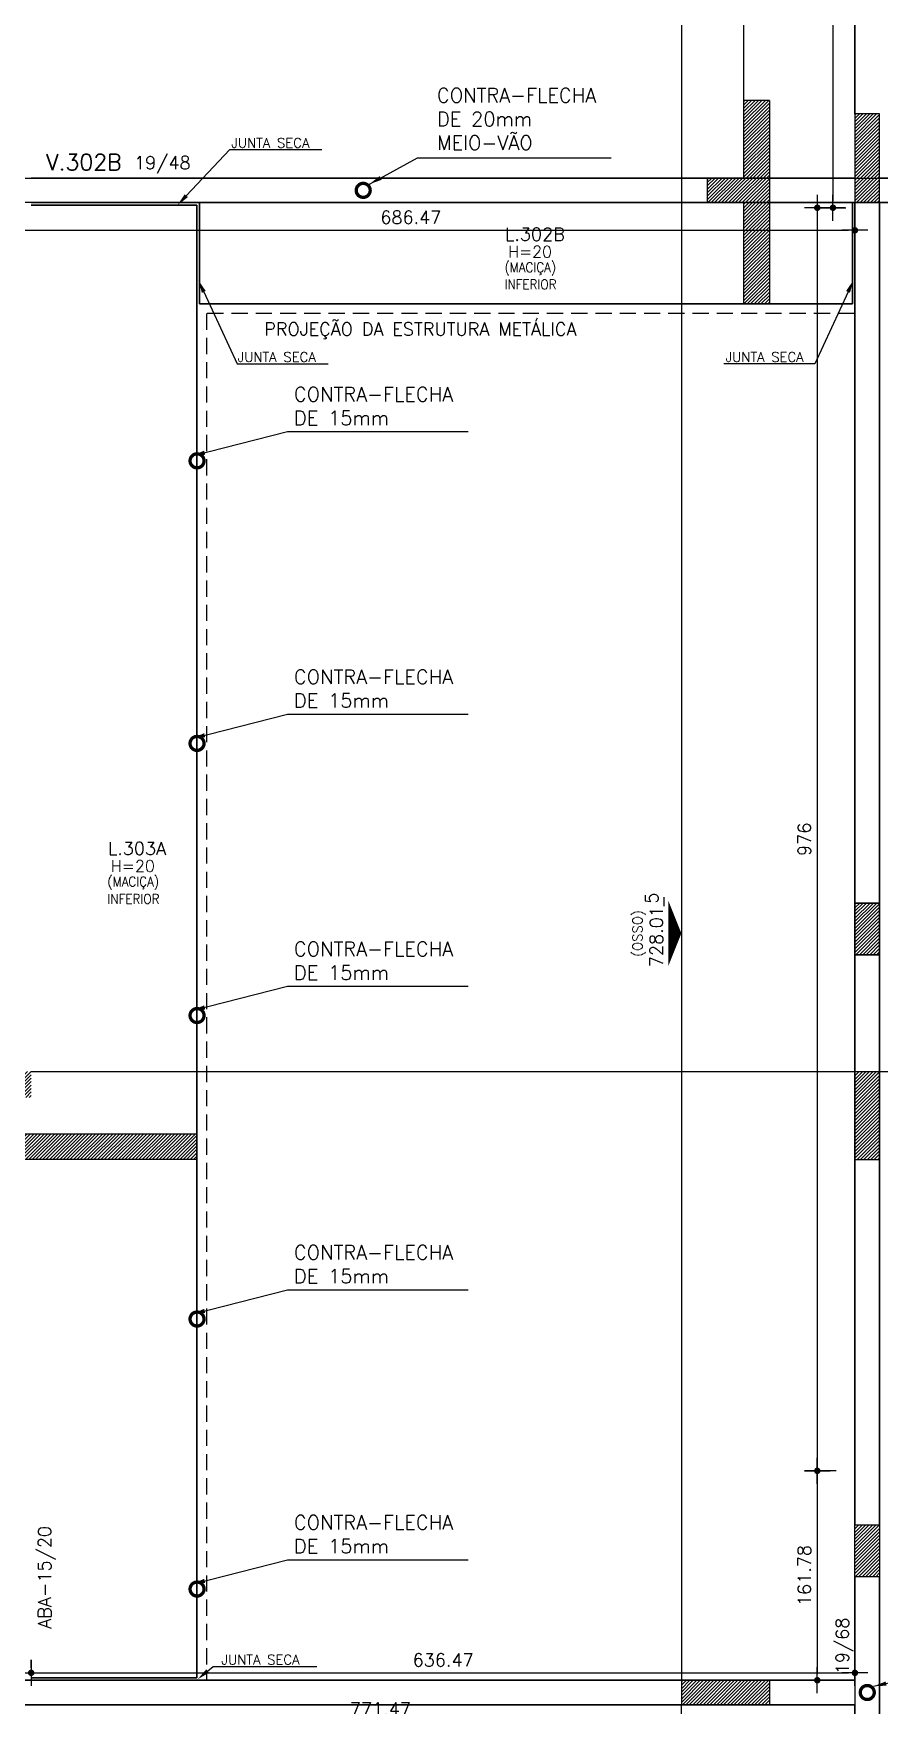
# Model space of a CAD drawing. Header units: inches. Extents: x 0 to 5940, y 0 to 4205.
# Drawn here: x 1744 to 2398, y 1955 to 3247 of the extents above; entities that cross this region are included whole.
import ezdxf
from ezdxf.enums import TextEntityAlignment as Align

# ---------------------------------------------------------------- set-up
doc = ezdxf.new("R2010")
doc.units = ezdxf.units.IN
doc.header["$LTSCALE"] = 50
doc.header["$MEASUREMENT"] = 0
doc.linetypes.add('HIDDEN', pattern=[0.375, 0.25, -0.125])
doc.layers.get('0').update_dxf_attribs({"color": 1})
for name, color, linetype in [('CONTRA-FLECHA', 152, 'Continuous'), ('CORTE-FORMA', 1, 'Continuous'), ('COTA', 6, 'Continuous'), ('ESTRUTURA METALICA', 80, 'HIDDEN'), ('FO-HACHURA_PILAR-CONT', 252, 'Continuous'), ('FO-TEXTO-LAJES', 152, 'Continuous'), ('FO-TEXTO-VIGAS', 3, 'Continuous'), ('NIVEL', 3, 'Continuous'), ('P-C', 1, 'Continuous'), ('P-N', 5, 'Continuous'), ('TEXTO', 3, 'Continuous')]:
    doc.layers.add(name, color=color, linetype=linetype)
doc.layers.add('FO-Vigas', color=2, linetype='Continuous', lineweight=30)
doc.styles.add('ROMANS', font='romans.shx')
doc.dimstyles.new('COTA_50', dxfattribs={"dimscale": 5, "dimtxt": 2, "dimasz": 1, "dimexe": 2, "dimexo": 1.5, "dimgap": 1, "dimtad": 1, "dimzin": 12, "dimdsep": 46, "dimtxsty": 'ROMANS', "dimblk1": 'COTA', "dimblk2": 'COTA', "dimsah": 1, "dimcen": -4, "dimdle": 1.5, "dimclrd": 6, "dimclre": 6, "dimclrt": 3, "dimadec": 0, "dimazin": 0, "dimtfac": 1, "dimtofl": 0, "dimtmove": 0, "dimatfit": 3, "dimldrblk": 'COTA', "dimfxl": 1, "dimtolj": 1, "dimtzin": 12, "dimarcsym": 0})
doc.dimstyles.new('NOTA', dxfattribs={"dimscale": 5, "dimtxt": 2, "dimasz": 2, "dimexe": 1.5, "dimexo": 2, "dimgap": 1, "dimtad": 1, "dimdec": 1, "dimzin": 12, "dimdsep": 46, "dimtxsty": 'ROMANS', "dimcen": 0.09, "dimclrd": 8, "dimclre": 8, "dimclrt": 3, "dimadec": 0, "dimazin": 0, "dimtfac": 1, "dimtdec": 1, "dimtofl": 0, "dimtmove": 0, "dimatfit": 3, "dimfxl": 1, "dimtolj": 1, "dimtzin": 12, "dimarcsym": 0})
pattern_1 = [(45, (-10708.8234, 9121.8574), (-1.32582521, 1.32582521), [])]

# ---------------------------------------------------------------- blocks, each defined once
blk = doc.blocks.new('COTA')
at = {"layer": 'COTA'}
for p, q in [((2, 0), (-2, 0)), ((0, -2), (0, 2))]:
    blk.add_line(p, q, dxfattribs=at)
at = {"layer": 'COTA', "const_width": 0.5}
blk.add_lwpolyline([(-0.25, 0, 1), (0.25, 0, 1)], format="xyb", close=True, dxfattribs=at)
blk = doc.blocks.new('*D368')
at = {"color": 6, "lineweight": -2, "transparency": 16777216}
for p, q in [((1692, 3108.5), (1692, 3084.6)), ((2378.5, 3108.5), (2378.5, 3084.6)), ((1697, 3094.6), (2373.5, 3094.6))]:
    blk.add_line(p, q, dxfattribs=at)
at = {"layer": 'Defpoints', "color": 0, "transparency": 16777216}
for p in [(1692, 3116), (2378.5, 3116), (2378.5, 3094.6)]:
    blk.add_point(p, dxfattribs=at)
at = {"color": 6, "lineweight": -2, "transparency": 16777216, "xscale": 5, "yscale": 5, "zscale": 5, "rotation": 180}
blk.add_blockref('COTA', (1692, 3094.6), dxfattribs=at)
at = {"color": 6, "lineweight": -2, "transparency": 16777216, "xscale": 5, "yscale": 5, "zscale": 5}
blk.add_blockref('COTA', (2378.5, 3094.6), dxfattribs=at)
at = {"color": 3, "transparency": 16777216, "insert": (2035.3, 3104.6), "char_height": 10, "attachment_point": 5, "style": 'ROMANS'}
blk.add_mtext('\\A1;686.47', dxfattribs=at)
blk = doc.blocks.new('*D385')
at = {"color": 6, "lineweight": -2, "transparency": 16777216}
for p, q in [((1626, 1947.7), (1626, 1931.9)), ((1631, 1941.9), (2392.5, 1941.9)), ((2397.5, 1947.7), (2397.5, 1931.9))]:
    blk.add_line(p, q, dxfattribs=at)
at = {"layer": 'Defpoints', "color": 0, "transparency": 16777216}
for p in [(1626, 1955.2), (2397.5, 1955.2), (2397.5, 1941.9)]:
    blk.add_point(p, dxfattribs=at)
at = {"color": 6, "lineweight": -2, "transparency": 16777216, "xscale": 5, "yscale": 5, "zscale": 5, "rotation": 180}
blk.add_blockref('COTA', (1626, 1941.9), dxfattribs=at)
at = {"color": 6, "lineweight": -2, "transparency": 16777216, "xscale": 5, "yscale": 5, "zscale": 5}
blk.add_blockref('COTA', (2397.5, 1941.9), dxfattribs=at)
at = {"color": 3, "transparency": 16777216, "insert": (2011.8, 1951.9), "char_height": 10, "attachment_point": 5, "style": 'ROMANS'}
blk.add_mtext('\\A1;771.47', dxfattribs=at)
blk = doc.blocks.new('*D386')
at = {"color": 6, "lineweight": -2, "transparency": 16777216}
for p, q in [((1742, 1983.7), (1742, 1989.9)), ((2378.5, 1981.7), (2378.5, 1989.9)), ((1747, 1979.9), (2373.5, 1979.9))]:
    blk.add_line(p, q, dxfattribs=at)
at = {"layer": 'Defpoints', "color": 0, "transparency": 16777216}
for p in [(2378.5, 1979.9), (1742, 1976.2), (2378.5, 1974.2)]:
    blk.add_point(p, dxfattribs=at)
at = {"color": 6, "lineweight": -2, "transparency": 16777216, "xscale": 5, "yscale": 5, "zscale": 5, "rotation": 180}
blk.add_blockref('COTA', (1742, 1979.9), dxfattribs=at)
at = {"color": 6, "lineweight": -2, "transparency": 16777216, "xscale": 5, "yscale": 5, "zscale": 5}
blk.add_blockref('COTA', (2378.5, 1979.9), dxfattribs=at)
at = {"color": 3, "transparency": 16777216, "insert": (2060.3, 1989.9), "char_height": 10, "attachment_point": 5, "style": 'ROMANS'}
blk.add_mtext('\\A1;636.47', dxfattribs=at)
blk = doc.blocks.new('*D446')
at = {"color": 6, "lineweight": -2, "transparency": 16777216}
for p, q in [((2361.4, 3547.7), (2351.5, 3547.7)), ((2361.5, 3542.7), (2361.5, 3117)), ((2371, 3112), (2351.5, 3112))]:
    blk.add_line(p, q, dxfattribs=at)
at = {"layer": 'Defpoints', "color": 0, "transparency": 16777216}
for p in [(2368.9, 3547.7), (2361.5, 3112), (2378.5, 3112)]:
    blk.add_point(p, dxfattribs=at)
at = {"color": 6, "lineweight": -2, "transparency": 16777216, "xscale": 5, "yscale": 5, "zscale": 5}
for p, rotation in [((2361.5, 3547.7), 90), ((2361.5, 3112), 270)]:
    blk.add_blockref('COTA', p, dxfattribs=dict(at, rotation=rotation))
at = {"color": 3, "transparency": 16777216, "insert": (2351.5, 3329.8), "char_height": 10, "attachment_point": 5, "rotation": 90, "style": 'ROMANS'}
blk.add_mtext('\\A1;435.75', dxfattribs=at)
blk = doc.blocks.new('*D447')
at = {"color": 6, "lineweight": -2, "transparency": 16777216}
for p, q in [((2364, 3112), (2339.4, 3112)), ((2349.4, 3107), (2349.4, 2141)), ((2364, 2136), (2339.4, 2136))]:
    blk.add_line(p, q, dxfattribs=at)
at = {"layer": 'Defpoints', "color": 0, "transparency": 16777216}
for p in [(2371.5, 3112), (2349.4, 2136), (2371.5, 2136)]:
    blk.add_point(p, dxfattribs=at)
at = {"color": 6, "lineweight": -2, "transparency": 16777216, "xscale": 5, "yscale": 5, "zscale": 5}
for p, rotation in [((2349.4, 3112), 90), ((2349.4, 2136), 270)]:
    blk.add_blockref('COTA', p, dxfattribs=dict(at, rotation=rotation))
at = {"color": 3, "transparency": 16777216, "insert": (2339.4, 2624), "char_height": 10, "attachment_point": 5, "rotation": 90, "style": 'ROMANS'}
blk.add_mtext('\\A1;976', dxfattribs=at)
blk = doc.blocks.new('*D448')
at = {"color": 6, "lineweight": -2, "transparency": 16777216}
for p, q in [((2364, 2136), (2339.4, 2136)), ((2349.4, 2131), (2349.4, 1979.2)), ((2371, 1974.2), (2339.4, 1974.2))]:
    blk.add_line(p, q, dxfattribs=at)
at = {"layer": 'Defpoints', "color": 0, "transparency": 16777216}
for p in [(2371.5, 2136), (2349.4, 1974.2), (2378.5, 1974.2)]:
    blk.add_point(p, dxfattribs=at)
at = {"color": 6, "lineweight": -2, "transparency": 16777216, "xscale": 5, "yscale": 5, "zscale": 5}
for p, rotation in [((2349.4, 2136), 90), ((2349.4, 1974.2), 270)]:
    blk.add_blockref('COTA', p, dxfattribs=dict(at, rotation=rotation))
at = {"color": 3, "transparency": 16777216, "insert": (2339.4, 2055.1), "char_height": 10, "attachment_point": 5, "rotation": 90, "style": 'ROMANS'}
blk.add_mtext('\\A1;161.78', dxfattribs=at)

msp = doc.modelspace()

# ---------------------------------------------------------------- hatches: boundary and pattern name
at = {"layer": 'CORTE-FORMA'}
h = msp.add_hatch(dxfattribs=at)
h.set_pattern_fill('ANSI31', color=70, scale=15)
h.paths.add_polyline_path([(2292.4, 3037.707), (2312.4, 3037.707), (2312.4, 3194.957), (2292.4, 3194.957), (2292.4, 3134.957), (2264.4, 3134.957), (2264.4, 3115.957), (2292.4, 3115.957)])
h = msp.add_hatch(dxfattribs=at)
h.set_pattern_fill('ANSI31', color=70, scale=15)
h.paths.add_polyline_path([(1599.524, 2429.516), (1539.524, 2429.516), (1539.524, 2444.516), (1618.524, 2444.516), (1618.524, 2439.516), (1722.024, 2439.516), (1727.024, 2439.516), (1727.024, 2444.516), (1742.024, 2444.516), (1742.024, 2424.516), (1692.024, 2424.516), (1692.024, 2396.516), (1870.024, 2396.516), (1870.024, 2376.516), (1618.524, 2376.516), (1618.524, 2369.516), (1599.524, 2369.516)])
h = msp.add_hatch(dxfattribs=at)
h.set_pattern_fill('ANSI31', color=70, scale=15)
h.set_pattern_definition(pattern_1)
h.paths.add_polyline_path([(2397.491, 2444.516), (2397.491, 2376.516), (2378.491, 2376.516), (2378.491, 2444.516)])
h = msp.add_hatch(dxfattribs=at)
h.set_pattern_fill('ANSI31', color=70, scale=15)
h.set_pattern_definition(pattern_1)
h.paths.add_polyline_path([(2312.4, 1974.172), (2244.4, 1974.172), (2244.4, 1955.172), (2312.4, 1955.172)])
at = {"layer": 'FO-HACHURA_PILAR-CONT'}
h = msp.add_hatch(dxfattribs=at)
h.set_pattern_fill('ANSI31', color=256, scale=15)
h.set_pattern_definition(pattern_1)
h.paths.add_polyline_path([(2397.524, 3184.457), (2388.024, 3184.457), (2378.524, 3184.457), (2378.524, 3150.207), (2378.524, 3115.957), (2388.024, 3115.957), (2397.524, 3115.957), (2397.524, 3150.207)])
h = msp.add_hatch(dxfattribs=at)
h.set_pattern_fill('ANSI31', color=256, scale=15)
h.set_pattern_definition(pattern_1)
h.paths.add_polyline_path([(2378.524, 2534.742), (2388.024, 2534.742), (2397.524, 2534.742), (2397.524, 2554.742), (2397.524, 2574.742), (2388.024, 2574.742), (2378.524, 2574.742), (2378.524, 2554.742)])
h = msp.add_hatch(dxfattribs=at)
h.set_pattern_fill('ANSI31', color=256, scale=15)
h.set_pattern_definition(pattern_1)
h.paths.add_polyline_path([(2378.491, 2094.207), (2397.491, 2094.207), (2397.491, 2054.207), (2378.491, 2054.207)])

# ---------------------------------------------------------------- linework, layer by layer
for points in [[(1692.024, 3134.957), (3113.024, 3134.957), (3113.024, 3115.957), (1692.024, 3115.957)], [(937.94, 1974.172), (2378.491, 1974.172), (2378.491, 1955.172), (937.94, 1955.172)]]:
    msp.add_lwpolyline(points, close=True)
at = {"layer": 'CONTRA-FLECHA', "linetype": 'Continuous', "const_width": 2.56}
for points in [[(1994.706, 3121.639, 1), (2002.343, 3129.275, 1)], [(2384.206, 1960.889, 1), (2391.843, 1968.525, 1)]]:
    msp.add_lwpolyline(points, format="xyb", close=True, dxfattribs=at)
at = {"layer": 'CONTRA-FLECHA', "color": 90, "linetype": 'Continuous', "const_width": 2.56}
for points in [[(1866.316, 2912.627, 1), (1873.953, 2920.263, 1)], [(1866.316, 2694.272, 1), (1873.953, 2701.909, 1)], [(1866.316, 2484.006, 1), (1873.953, 2491.642, 1)], [(1866.316, 2249.477, 1), (1873.953, 2257.114, 1)], [(1866.316, 2040.827, 1), (1873.953, 2048.464, 1)]]:
    msp.add_lwpolyline(points, format="xyb", close=True, dxfattribs=at)
at = {"layer": 'CORTE-FORMA', "color": 8}
for p, q in [((2244.4, 3734.687), (2244.4, 1974.172)), ((2292.4, 3491.707), (2292.4, 3194.957)), ((1742.024, 2444.516), (2378.491, 2444.516)), ((2397.491, 2444.516), (3076.024, 2444.516)), ((2244.4, 1814.207), (2244.4, 1955.172))]:
    msp.add_line(p, q, dxfattribs=at)
at = {"layer": 'CORTE-FORMA', "color": 70}
msp.add_line((2312.4, 3194.957), (2292.4, 3194.957), dxfattribs=at)
at = {"layer": 'CORTE-FORMA'}
for p, q in [((2292.4, 3194.957), (2292.4, 3134.957)), ((2312.4, 3194.957), (2312.4, 3037.707)), ((2264.4, 3134.957), (2264.4, 3115.957)), ((2264.4, 3134.957), (2292.4, 3134.957)), ((2264.4, 3115.957), (2292.4, 3115.957)), ((2292.4, 3115.957), (2292.4, 3037.707)), ((2292.4, 3037.707), (2312.4, 3037.707)), ((2378.491, 2444.516), (2397.491, 2444.516)), ((2378.491, 2444.516), (2378.491, 2376.516)), ((2397.491, 2444.516), (2397.491, 2376.516)), ((1692.024, 2396.516), (1870.024, 2396.516)), ((1870.024, 2396.516), (1870.024, 2376.516)), ((1870.024, 2376.516), (1618.524, 2376.516)), ((2378.491, 2376.516), (2397.491, 2376.516)), ((2312.4, 1974.172), (2244.4, 1974.172)), ((2244.4, 1974.172), (2244.4, 1955.172)), ((2312.4, 1974.172), (2312.4, 1955.172)), ((2244.4, 1955.172), (2312.4, 1955.172))]:
    msp.add_line(p, q, dxfattribs=at)
at = {"layer": 'COTA', "color": 8}
for p, q in [((1861.848, 3121.325), (1895.373, 3156.946)), ((1895.373, 3156.946), (1966.431, 3156.946)), ((1875.364, 3046.962), (1901.09, 2991.48)), ((2373.151, 3046.962), (2347.425, 2991.48)), ((1901.09, 2991.48), (1971.364, 2991.48)), ((2347.425, 2991.48), (2277.151, 2991.48)), ((1878.286, 1981.301), (1882.567, 1984.877)), ((1882.567, 1984.877), (1962.605, 1984.877))]:
    msp.add_line(p, q, dxfattribs=at)
for points in [[(1860.634, 3122.467), (1854.994, 3114.043), (1863.061, 3120.183)], [(1876.876, 3047.663), (1871.158, 3056.034), (1873.852, 3046.261)], [(2371.639, 3047.663), (2377.357, 3056.034), (2374.663, 3046.261)], [(1877.217, 1982.58), (1870.611, 1974.89), (1879.354, 1980.022)]]:
    msp.add_solid(points, dxfattribs=at)
at = {"layer": 'ESTRUTURA METALICA', "linetype": 'HIDDEN'}
for p, q in [((1877.524, 3030.207), (1877.524, 1974.207)), ((2378.024, 3030.207), (1877.524, 3030.207))]:
    msp.add_line(p, q, dxfattribs=at)
at = {"layer": 'FO-Vigas'}
for p, q in [((2378.524, 3184.457), (2378.524, 3530.707)), ((2378.524, 3134.957), (1742.024, 3134.957)), ((3063.024, 3134.957), (2397.491, 3134.957)), ((2378.524, 3115.957), (1742.024, 3115.957)), ((1870.024, 3113.957), (1742.024, 3113.957)), ((1870.024, 1976.172), (1870.024, 3113.957)), ((1872.024, 3037.707), (1872.024, 3115.957)), ((2376.491, 3115.957), (2376.491, 3037.707)), ((2378.491, 3115.957), (2378.491, 2574.707)), ((2397.491, 3115.957), (2397.491, 2574.742)), ((3063.024, 3115.957), (2397.491, 3115.957)), ((1872.024, 3037.707), (2376.491, 3037.707)), ((2378.491, 2534.707), (2378.491, 2094.207)), ((2397.491, 2534.707), (2397.491, 2094.207)), ((2378.491, 2054.207), (2378.491, 1974.172)), ((2397.491, 2054.207), (2397.491, 1814.207)), ((1626.024, 1974.172), (2378.491, 1974.172)), ((1742.024, 1976.172), (1870.024, 1976.172)), ((1626.024, 1955.172), (2378.491, 1955.172)), ((2378.491, 1955.172), (2378.491, 1814.207))]:
    msp.add_line(p, q, dxfattribs=at)
at = {"layer": 'NIVEL', "color": 1}
msp.add_lwpolyline([(2244.4, 2551.328, 0, 50, 0), (2234.4, 2551.328, 50, 50, 0)], format="xyseb", dxfattribs=at)
at = {"layer": 'P-C'}
for points in [[(2397.524, 3184.457), (2388.024, 3184.457), (2378.524, 3184.457), (2378.524, 3150.207), (2378.524, 3115.957), (2388.024, 3115.957), (2397.524, 3115.957), (2397.524, 3150.207), (2397.524, 3184.457)], [(2378.524, 2534.742), (2388.024, 2534.742), (2397.524, 2534.742), (2397.524, 2554.742), (2397.524, 2574.742), (2388.024, 2574.742), (2378.524, 2574.742), (2378.524, 2554.742), (2378.524, 2534.742)], [(2378.491, 2094.207), (2397.491, 2094.207), (2397.491, 2054.207), (2378.491, 2054.207)]]:
    msp.add_lwpolyline(points, close=True, dxfattribs=at)
at = {"layer": 'P-N'}
msp.add_lwpolyline([(2378.491, 2574.707), (2397.491, 2574.707), (2397.491, 2534.707), (2378.491, 2534.707)], close=True, dxfattribs=at)

# ---------------------------------------------------------------- texts
at = {"layer": 'CONTRA-FLECHA', "insert": (2055.497, 3180.566), "char_height": 11, "attachment_point": 4, "style": 'ROMANS'}
msp.add_mtext('{\\Fromans.shx;CONTRA-FLECHA\\PDE 20mm\\PMEIO-VÃO}', dxfattribs=at)
at = {"layer": 'CONTRA-FLECHA', "color": 90, "char_height": 11, "attachment_point": 4, "style": 'ROMANS'}
for insert in [(1944.947, 2958.747), (1944.947, 2740.393), (1944.947, 2530.126), (1944.947, 2295.597), (1944.947, 2086.948)]:
    msp.add_mtext('{\\Fromans.shx;CONTRA-FLECHA\\PDE 15mm}', dxfattribs=dict(at, insert=insert))
at = {"layer": 'FO-TEXTO-LAJES', "style": 'ROMANS'}
for s, p in [('L.302B', (2108.035, 3086.56)), ('L.303A', (1801.195, 2611.91))]:
    msp.add_text(s, height=10, dxfattribs=at).set_placement(p)
at = {"layer": 'FO-TEXTO-LAJES', "color": 3, "style": 'ROMANS'}
for p in [(2110.462, 3073.478), (1803.622, 2598.829)]:
    msp.add_text('H=20', height=9, dxfattribs=at).set_placement(p)
at = {"layer": 'FO-TEXTO-LAJES', "color": 4, "style": 'ROMANS', "width": 0.9}
for s, p in [('(MACIÇA)', (2107.717, 3062.261)), ('INFERIOR', (2107.717, 3048.995)), ('(MACIÇA)', (1800.876, 2587.611)), ('INFERIOR', (1800.876, 2574.192))]:
    msp.add_text(s, height=7.5, dxfattribs=at).set_placement(p)
at = {"layer": 'FO-TEXTO-VIGAS', "color": 1, "style": 'ROMANS'}
msp.add_text('V.302B', height=12.5, dxfattribs=at).set_placement((1753.527, 3141.018))
at = {"layer": 'FO-TEXTO-VIGAS', "style": 'ROMANS'}
msp.add_text('19/48', height=10, dxfattribs=at).set_placement((1821.427, 3141.838))
for s, p in [('ABA-15/20', (1757.304, 2014.07)), ('19/68', (2373.786, 1978.881))]:
    msp.add_text(s, height=10, rotation=90, dxfattribs=at).set_placement(p)
at = {"layer": 'NIVEL', "color": 3, "style": 'ROMANS'}
for s, p in [('5', (2226.507, 2578.622)), ('728.01_', (2230.047, 2552.216))]:
    msp.add_text(s, height=10, rotation=90, dxfattribs=at).set_placement(p, align=Align.CENTER)
at = {"layer": 'NIVEL', "color": 4, "style": 'ROMANS'}
msp.add_text('(OSSO)', height=7.5, rotation=90, dxfattribs=at).set_placement((2214.243, 2551.224), align=Align.CENTER)
at = {"layer": 'TEXTO', "color": 4, "style": 'ROMANS'}
msp.add_text('JUNTA SECA', height=7.5, rotation=360, dxfattribs=at).set_placement((1896.543, 3158.407))
at = {"layer": 'TEXTO', "color": 3, "style": 'ROMANS'}
msp.add_text('PROJEÇÃO DA ESTRUTURA METÁLICA', height=10, dxfattribs=at).set_placement((1922.029, 3013.263))
at = {"layer": 'TEXTO', "color": 4, "style": 'ROMANS'}
for p in [(1901.476, 2992.941), (2278.489, 2992.941), (1888.93, 1986.338)]:
    msp.add_text('JUNTA SECA', height=7.5, dxfattribs=at).set_placement(p)

# ---------------------------------------------------------------- dimensions: what is measured, and where the dimension line sits
for base, p1, p2, picture, middle in [((2361.533, 3111.957), (2368.877, 3547.707), (2378.491, 3111.957), '*D446', (2351.533, 3329.832)), ((2349.364, 2135.957), (2371.533, 3111.957), (2371.533, 2135.957), '*D447', (2339.364, 2623.957))]:
    dim = msp.add_linear_dim(base=base, p1=p1, p2=p2, angle=90, dimstyle='COTA_50')
    dim.commit()
    dim.dimension.update_dxf_attribs({"geometry": picture, "text_midpoint": middle})
for base, p1, p2, picture, middle in [((2378.491, 3094.571), (1692.024, 3115.957), (2378.491, 3115.957), '*D368', (2035.258, 3104.571)), ((2378.491, 1979.857), (1742.024, 1976.172), (2378.491, 1974.172), '*D386', (2060.258, 1989.857)), ((2397.491, 1941.938), (1626.024, 1955.172), (2397.491, 1955.172), '*D385', (2011.758, 1951.938))]:
    dim = msp.add_linear_dim(base=base, p1=p1, p2=p2, dimstyle='COTA_50')
    dim.commit()
    dim.dimension.update_dxf_attribs({"geometry": picture, "text_midpoint": middle})
dim = msp.add_linear_dim(base=(2349.364, 1974.1723), p1=(2371.5327, 2135.9569), p2=(2378.4906, 1974.1723), angle=90, dimstyle='COTA_50', override={"dimtmove": 1})
dim.commit()
dim.dimension.update_dxf_attribs({"geometry": '*D448', "text_midpoint": (2339.364, 2055.0646)})

# ---------------------------------------------------------------- leaders
at = {"layer": 'CONTRA-FLECHA', "color": 8, "annotation_type": 0, "has_hookline": 1, "hookline_direction": 0, "text_width": 134.619}
for points in [[(2003.297, 3130.23), (2040.497, 3150.685), (2050.497, 3150.685)], [(1866.316, 2920.263), (1939.947, 2939.08)], [(1866.316, 2701.909), (1939.947, 2720.726)], [(1866.316, 2491.642), (1939.947, 2510.459)], [(1866.316, 2257.114), (1939.947, 2275.931)], [(1866.316, 2048.464), (1939.947, 2067.281)], [(2392.797, 1969.48), (2488.904, 1990.697)]]:
    msp.add_leader(points, dimstyle='NOTA', dxfattribs=at)

doc.saveas('drawing.dxf')
